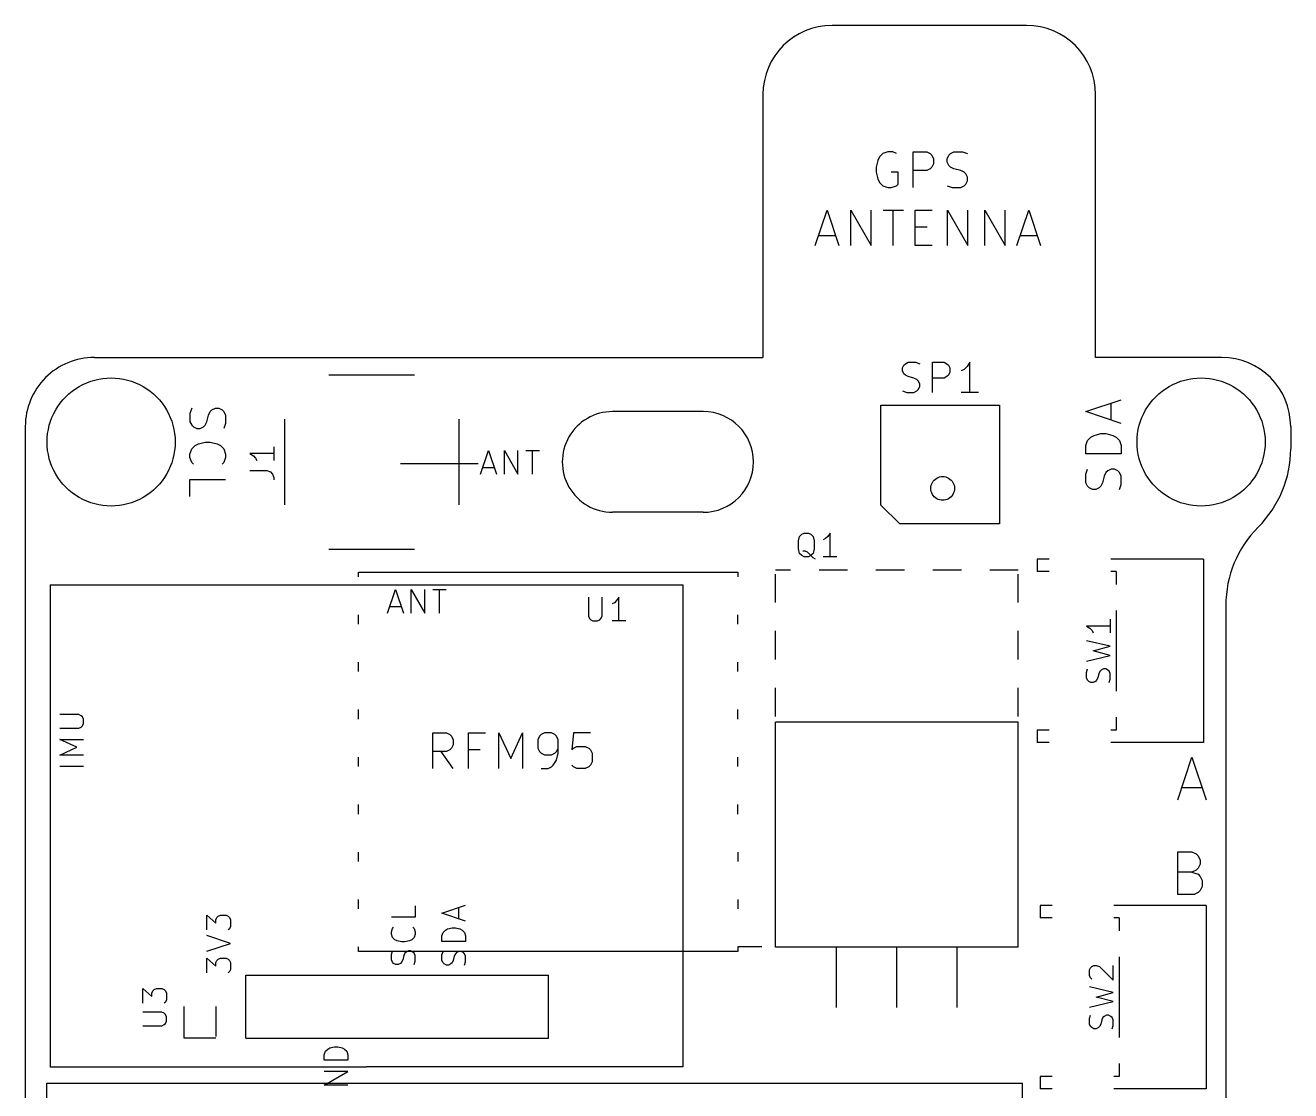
# Model space of a CAD drawing. Extents: x 3 to 57, y -114 to 1.
# Drawn here: x 3.3 to 56.6, y -43.8 to 1.1 of the extents above; entities that cross this region are included whole.
import ezdxf

# ---------------------------------------------------------------- set-up
doc = ezdxf.new("R2010")
doc.units = 0
doc.layers.get('0').update_dxf_attribs({"linetype": 'CONTINUOUS'})

msp = doc.modelspace()

# ---------------------------------------------------------------- linework, layer by layer
at = {"color": 7}
for points in [[(37.27196, 1.137087), (45.47108, 1.137087)], [(34.36112, -1.776293), (34.36112, -12.858313)], [(53.6956, -12.858313), (48.38192, -12.858313), (48.38192, -1.776293)], [(39.98468, -4.268033), (39.84244, -4.196913), (39.62654, -4.196913), (39.41318, -4.268033), (39.27094, -4.412813), (39.19982, -4.555053), (39.1287, -4.839533), (39.1287, -5.055433), (39.19982, -5.339913), (39.27094, -5.484693), (39.41318, -5.626933), (39.62654, -5.698053), (39.77132, -5.698053), (39.98468, -5.626933), (40.0558, -5.555813), (40.0558, -5.055433), (39.77132, -5.055433)], [(40.69842, -5.698053), (40.69842, -4.196913), (41.26992, -4.196913), (41.4147, -4.268033), (41.48582, -4.341693), (41.55694, -4.483933), (41.55694, -4.697293), (41.48582, -4.839533), (41.4147, -4.913193), (41.26992, -4.984313), (40.69842, -4.984313)], [(42.12844, -5.626933), (42.3418, -5.698053), (42.69994, -5.698053), (42.84218, -5.626933), (42.9133, -5.555813), (42.98442, -5.411033), (42.98442, -5.268793), (42.9133, -5.126553), (42.84218, -5.055433), (42.69994, -4.984313), (42.41292, -4.913193), (42.27068, -4.839533), (42.19956, -4.768413), (42.12844, -4.626173), (42.12844, -4.483933), (42.19956, -4.341693), (42.27068, -4.268033), (42.41292, -4.196913), (42.77106, -4.196913), (42.98442, -4.268033)], [(36.56584, -8.146613), (37.06622, -6.648013), (37.5666, -8.146613)], [(38.06698, -8.146613), (38.06698, -6.648013), (38.92296, -8.146613), (38.92296, -6.648013)], [(39.42334, -6.648013), (40.27932, -6.648013)], [(39.8526, -8.146613), (39.8526, -6.648013)], [(41.49598, -8.146613), (40.7797, -8.146613), (40.7797, -6.648013), (41.49598, -6.648013)], [(42.1386, -8.146613), (42.1386, -6.648013), (42.99458, -8.146613), (42.99458, -6.648013)], [(43.70832, -8.146613), (43.70832, -6.648013), (44.56684, -8.146613), (44.56684, -6.648013)], [(45.06722, -8.146613), (45.56506, -6.648013), (46.06544, -8.146613)], [(40.7797, -7.361753), (41.28008, -7.361753)], [(36.70808, -7.719893), (37.42436, -7.719893)], [(45.20946, -7.719893), (45.9232, -7.719893)], [(6.17728, -12.858313), (34.36112, -12.858313)], [(40.24376, -14.273093), (40.4241, -14.334053), (40.72636, -14.334053), (40.84828, -14.273093), (40.90924, -14.212133), (40.9702, -14.092753), (40.9702, -13.970833), (40.90924, -13.848913), (40.84828, -13.790493), (40.72636, -13.729533), (40.48506, -13.668573), (40.36568, -13.607613), (40.30472, -13.546653), (40.24376, -13.427273), (40.24376, -13.305353), (40.30472, -13.183433), (40.36568, -13.125013), (40.48506, -13.064053), (40.78732, -13.064053), (40.9702, -13.125013)], [(41.51376, -14.334053), (41.51376, -13.064053), (41.99636, -13.064053), (42.11828, -13.125013), (42.17924, -13.183433), (42.2402, -13.305353), (42.2402, -13.488233), (42.17924, -13.607613), (42.11828, -13.668573), (41.99636, -13.729533), (41.51376, -13.729533)], [(43.08602, -14.334053), (43.08602, -13.064053), (42.9641, -13.244393), (42.84472, -13.366313), (42.7228, -13.427273)], [(16.0655, -13.589833), (19.66722, -13.589833)], [(43.44924, -14.334053), (42.7228, -14.334053)], [(49.46396, -15.644693), (47.96536, -15.144313), (49.46396, -14.643933)], [(49.03724, -15.502453), (49.03724, -14.788713)], [(10.27938, -15.004613), (10.20826, -15.217973), (10.20826, -15.576113), (10.27938, -15.718353), (10.3505, -15.789473), (10.49274, -15.860593), (10.63752, -15.860593), (10.77976, -15.789473), (10.85088, -15.718353), (10.922, -15.576113), (10.99312, -15.289093), (11.06424, -15.146853), (11.13536, -15.075733), (11.28014, -15.004613), (11.42238, -15.004613), (11.56462, -15.075733), (11.63574, -15.146853), (11.70686, -15.289093), (11.70686, -15.647233), (11.63574, -15.860593)], [(31.84144, -15.141773), (28.02128, -15.141773)], [(3.26644, -15.771693), (3.26644, -41.001513)], [(14.1859, -15.469433), (14.1859, -19.068613)], [(21.54682, -15.469433), (21.54682, -19.068613)], [(56.60644, -15.769153), (56.60644, -15.771693)], [(56.60644, -15.771693), (56.60644, -16.706413)], [(10.3505, -17.361733), (10.27938, -17.288073), (10.20826, -17.074713), (10.20826, -16.932473), (10.27938, -16.716573), (10.42162, -16.574333), (10.56386, -16.503213), (10.85088, -16.432093), (11.06424, -16.432093), (11.35126, -16.503213), (11.4935, -16.574333), (11.63574, -16.716573), (11.70686, -16.932473), (11.70686, -17.074713), (11.63574, -17.288073), (11.56462, -17.361733)], [(13.73886, -16.917233), (12.7381, -16.917233), (12.88034, -17.013753), (12.97686, -17.107733), (13.02512, -17.204253)], [(13.73886, -16.632753), (13.73886, -17.204253)], [(22.45868, -17.780833), (22.79142, -16.782613), (23.12416, -17.780833)], [(23.45944, -17.780833), (23.45944, -16.782613), (24.0284, -17.780833), (24.0284, -16.782613)], [(24.36368, -16.782613), (24.93518, -16.782613)], [(24.64816, -17.780833), (24.64816, -16.782613)], [(19.0754, -17.328713), (22.35708, -17.328713)], [(22.55266, -17.496353), (23.03018, -17.496353)], [(49.39284, -18.431073), (49.46396, -18.215173), (49.46396, -17.859573), (49.39284, -17.717333), (49.32172, -17.643673), (49.17948, -17.572553), (49.03724, -17.572553), (48.89246, -17.643673), (48.82134, -17.717333), (48.75022, -17.859573), (48.6791, -18.144053), (48.60798, -18.288833), (48.53686, -18.359953), (48.39462, -18.431073), (48.24984, -18.431073), (48.1076, -18.359953), (48.03648, -18.288833), (47.96536, -18.144053), (47.96536, -17.788453), (48.03648, -17.572553)], [(10.20826, -18.718093), (10.20826, -18.004353), (11.70686, -18.004353)], [(12.7381, -17.633513), (13.45184, -17.633513), (13.59662, -17.679233), (13.6906, -17.775753), (13.73886, -17.917993), (13.73886, -18.014513)], [(31.84144, -19.386113), (28.02128, -19.386113)], [(37.19068, -21.260633), (37.19068, -20.262413), (37.09416, -20.404653), (37.00018, -20.498633), (36.90366, -20.546893)], [(16.0655, -20.948213), (19.66722, -20.948213)], [(36.57092, -21.357153), (36.47694, -21.308893), (36.38042, -21.214913), (36.23818, -21.070133), (36.14166, -21.024413), (36.04768, -21.024413)], [(37.47516, -21.260633), (36.90366, -21.260633)], [(35.52698, -21.829593), (34.8869, -21.829593)], [(37.92728, -21.829593), (36.72586, -21.829593)], [(40.32504, -21.829593), (39.12616, -21.829593)], [(42.72788, -21.829593), (41.52646, -21.829593)], [(45.12564, -21.829593), (43.92676, -21.829593)], [(45.91558, -21.369853), (45.91558, -21.888013)], [(46.42612, -21.369853), (45.91558, -21.369853)], [(52.92598, -21.369853), (52.92598, -29.088913), (49.02708, -29.088913)], [(52.92598, -21.369853), (49.02708, -21.369853)], [(17.30756, -22.106453), (17.30756, -21.905793), (33.30702, -21.905793), (33.30702, -22.106453)], [(34.8869, -23.188493), (34.8869, -21.989613)], [(45.12564, -23.188493), (45.12564, -21.989613)], [(46.42612, -21.888013), (45.91558, -21.888013)], [(49.25568, -21.888013), (49.02708, -21.888013)], [(49.25568, -21.888013), (49.25568, -22.429033)], [(4.31038, -22.439193), (4.31038, -42.759193)], [(4.31038, -22.439193), (30.98038, -22.439193)], [(18.53946, -23.640613), (18.8722, -22.642393), (19.20494, -23.640613)], [(19.53768, -23.640613), (19.53768, -22.642393), (20.10918, -23.640613), (20.10918, -22.642393)], [(20.44192, -22.642393), (21.01342, -22.642393)], [(20.72894, -23.640613), (20.72894, -22.642393)], [(30.98038, -22.439193), (30.98038, -42.759193)], [(18.63344, -23.356133), (19.10842, -23.356133)], [(27.00528, -22.962433), (27.00528, -23.770153), (27.051, -23.866673), (27.09926, -23.914933), (27.19578, -23.960653), (27.38628, -23.960653), (27.48026, -23.914933), (27.52852, -23.866673), (27.57678, -23.770153), (27.57678, -22.962433)], [(28.29052, -23.960653), (28.29052, -22.962433), (28.194, -23.104673), (28.10002, -23.198653), (28.0035, -23.246913)], [(53.87086, -23.310413), (53.87086, -52.667733)], [(17.30756, -24.105433), (17.30756, -23.704113)], [(28.575, -23.960653), (28.0035, -23.960653)], [(33.30702, -24.105433), (33.30702, -23.704113)], [(48.99914, -23.894613), (48.99914, -24.466113)], [(49.25568, -23.528853), (49.25568, -26.929913)], [(34.8869, -25.588793), (34.8869, -24.389913)], [(45.12564, -25.588793), (45.12564, -24.389913)], [(48.99914, -24.181633), (47.99838, -24.181633), (48.14062, -24.275613), (48.23714, -24.372133), (48.2854, -24.466113)], [(47.99838, -25.657373), (48.99914, -25.418613), (48.2854, -25.228113), (48.99914, -25.037613), (47.99838, -24.801393)], [(17.30756, -26.104413), (17.30756, -25.705633)], [(33.30702, -26.104413), (33.30702, -25.705633)], [(48.95088, -26.561613), (48.99914, -26.419373), (48.99914, -26.180613), (48.95088, -26.086633), (48.90262, -26.038373), (48.80864, -25.990113), (48.71212, -25.990113), (48.61814, -26.038373), (48.56988, -26.086633), (48.52162, -26.180613), (48.4759, -26.371113), (48.42764, -26.467633), (48.37938, -26.515893), (48.2854, -26.561613), (48.18888, -26.561613), (48.0949, -26.515893), (48.04664, -26.467633), (47.99838, -26.371113), (47.99838, -26.134893), (48.04664, -25.990113)], [(34.8869, -27.989093), (34.8869, -26.790213)], [(45.12564, -27.989093), (45.12564, -26.790213)], [(17.30756, -28.105933), (17.30756, -27.704613)], [(33.30702, -28.105933), (33.30702, -27.704613)], [(4.71932, -28.484393), (5.52704, -28.484393), (5.62356, -28.438673), (5.67182, -28.390413), (5.71754, -28.293893), (5.71754, -28.103393), (5.67182, -28.009413), (5.62356, -27.961153), (5.52704, -27.912893), (4.71932, -27.912893)], [(45.12564, -28.230393), (34.8869, -28.230393)], [(34.8869, -37.719833), (34.8869, -28.230393)], [(45.12564, -37.719833), (45.12564, -28.230393)], [(49.25568, -28.029733), (49.25568, -28.568213)], [(20.44446, -30.188733), (20.44446, -28.687593), (21.01596, -28.687593), (21.1582, -28.758713), (21.22932, -28.829833), (21.30298, -28.974613), (21.30298, -29.187973), (21.22932, -29.330213), (21.1582, -29.401333), (21.01596, -29.472453), (20.44446, -29.472453)], [(21.9456, -30.188733), (21.9456, -28.687593), (22.65934, -28.687593)], [(23.23084, -30.188733), (23.23084, -28.687593), (23.73122, -29.759473), (24.2316, -28.687593), (24.2316, -30.188733)], [(25.01646, -30.188733), (25.30094, -30.188733), (25.44572, -30.115073), (25.51684, -30.043953), (25.65908, -29.830593), (25.7302, -29.546113), (25.7302, -28.974613), (25.65908, -28.829833), (25.58796, -28.758713), (25.44572, -28.687593), (25.1587, -28.687593), (25.01646, -28.758713), (24.94534, -28.829833), (24.87422, -28.974613), (24.87422, -29.330213), (24.94534, -29.472453), (25.01646, -29.546113), (25.1587, -29.617233), (25.44572, -29.617233), (25.58796, -29.546113), (25.65908, -29.472453), (25.7302, -29.330213)], [(27.08656, -28.687593), (26.37282, -28.687593), (26.3017, -29.401333), (26.37282, -29.330213), (26.51506, -29.259093), (26.8732, -29.259093), (27.01544, -29.330213), (27.08656, -29.401333), (27.16022, -29.546113), (27.16022, -29.901713), (27.08656, -30.043953), (27.01544, -30.115073), (26.8732, -30.188733), (26.51506, -30.188733), (26.37282, -30.115073), (26.3017, -30.043953)], [(46.42612, -28.568213), (45.91558, -28.568213), (45.91558, -29.088913)], [(49.25568, -28.568213), (49.02708, -28.568213)], [(5.71754, -29.627393), (4.71932, -29.627393), (5.43306, -29.294653), (4.71932, -28.961913), (5.71754, -28.961913)], [(46.42612, -29.088913), (45.91558, -29.088913)], [(17.30756, -30.104913), (17.30756, -29.706133)], [(21.30298, -30.188733), (20.8026, -29.472453)], [(22.44598, -29.401333), (21.9456, -29.401333)], [(33.30702, -30.104913), (33.30702, -29.706133)], [(51.84648, -31.504453), (52.44592, -29.703593), (53.04536, -31.504453)], [(5.71754, -30.104913), (4.71932, -30.104913)], [(52.01666, -30.988833), (52.87518, -30.988833)], [(17.30756, -32.106433), (17.30756, -31.705113)], [(33.30702, -32.106433), (33.30702, -31.705113)], [(17.30756, -34.105413), (17.30756, -33.706633)], [(33.30702, -33.706633), (33.30702, -34.105413)], [(52.44592, -34.560073), (52.70246, -34.646433), (52.78882, -34.732793), (52.87518, -34.902973), (52.87518, -35.159513), (52.78882, -35.332233), (52.70246, -35.418593), (52.53228, -35.502413), (51.84648, -35.502413), (51.84648, -33.704093), (52.44592, -33.704093), (52.61864, -33.790453), (52.70246, -33.874273), (52.78882, -34.046993), (52.78882, -34.217173), (52.70246, -34.389893), (52.61864, -34.473713), (52.44592, -34.560073), (51.84648, -34.560073)], [(17.30756, -36.104393), (17.30756, -35.705613)], [(33.30702, -35.705613), (33.30702, -36.104393)], [(19.6977, -35.972313), (19.6977, -36.449833), (18.69948, -36.449833)], [(21.82876, -36.617473), (20.828, -36.282193), (21.82876, -35.949453)], [(21.54174, -36.520953), (21.54174, -36.045973)], [(46.04258, -35.962153), (46.04258, -36.482853)], [(46.55058, -35.962153), (46.04258, -35.962153)], [(53.05044, -35.962153), (53.05044, -43.683753), (49.15154, -43.683753)], [(53.05044, -35.962153), (49.15154, -35.962153)], [(10.91946, -36.988313), (10.91946, -36.368553), (11.30046, -36.701293), (11.30046, -36.559053), (11.34618, -36.465073), (11.39444, -36.416813), (11.49096, -36.368553), (11.72718, -36.368553), (11.8237, -36.416813), (11.87196, -36.465073), (11.91768, -36.559053), (11.91768, -36.846073), (11.87196, -36.940053), (11.8237, -36.988313)], [(46.55058, -36.482853), (46.04258, -36.482853)], [(49.38268, -36.482853), (49.15154, -36.482853)], [(49.38268, -36.482853), (49.38268, -37.023873)], [(10.91946, -37.892553), (11.91768, -37.559813), (10.91946, -37.227073)], [(19.60372, -36.879093), (19.65198, -36.924813), (19.6977, -37.069593), (19.6977, -37.163573), (19.65198, -37.305813), (19.55546, -37.402333), (19.46148, -37.450593), (19.27098, -37.496313), (19.1262, -37.496313), (18.9357, -37.450593), (18.84172, -37.402333), (18.7452, -37.305813), (18.69948, -37.163573), (18.69948, -37.069593), (18.7452, -36.924813), (18.79346, -36.879093)], [(17.30756, -37.905253), (17.30756, -37.704593)], [(34.30778, -37.704593), (33.30702, -37.704593), (33.30702, -37.905253)], [(45.12564, -37.719833), (34.8869, -37.719833)], [(37.46754, -40.259833), (37.46754, -37.719833)], [(40.00754, -40.259833), (40.00754, -37.719833)], [(42.54754, -40.259833), (42.54754, -37.719833)], [(10.91946, -38.796793), (10.91946, -38.177033), (11.30046, -38.512313), (11.30046, -38.367533), (11.34618, -38.273553), (11.39444, -38.225293), (11.49096, -38.177033), (11.72718, -38.177033), (11.8237, -38.225293), (11.87196, -38.273553), (11.91768, -38.367533), (11.91768, -38.654553), (11.87196, -38.748533), (11.8237, -38.796793)], [(33.30702, -37.905253), (17.30756, -37.905253)], [(19.65198, -38.448813), (19.6977, -38.306573), (19.6977, -38.067813), (19.65198, -37.973833), (19.60372, -37.925573), (19.5072, -37.877313), (19.41322, -37.877313), (19.3167, -37.925573), (19.27098, -37.973833), (19.22272, -38.067813), (19.17446, -38.258313), (19.1262, -38.354833), (19.08048, -38.403093), (18.98396, -38.448813), (18.88998, -38.448813), (18.79346, -38.403093), (18.7452, -38.354833), (18.69948, -38.258313), (18.69948, -38.022093), (18.7452, -37.877313)], [(21.7805, -38.474213), (21.82876, -38.329433), (21.82876, -38.093213), (21.7805, -37.996693), (21.73224, -37.948433), (21.63826, -37.902713), (21.54174, -37.902713), (21.44776, -37.948433), (21.3995, -37.996693), (21.35124, -38.093213), (21.30552, -38.283713), (21.25726, -38.377693), (21.209, -38.425953), (21.11502, -38.474213), (21.0185, -38.474213), (20.92452, -38.425953), (20.87626, -38.377693), (20.828, -38.283713), (20.828, -38.044953), (20.87626, -37.902713)], [(49.38268, -38.123693), (49.38268, -41.522213)], [(12.56538, -38.890773), (25.32634, -38.890773)], [(12.56538, -41.550153), (12.56538, -38.890773)], [(25.32634, -41.550153), (25.32634, -38.890773)], [(48.21936, -39.060953), (48.1711, -39.012693), (48.12284, -38.918713), (48.12284, -38.679953), (48.1711, -38.585973), (48.21936, -38.537713), (48.31334, -38.489453), (48.40986, -38.489453), (48.5521, -38.537713), (49.1236, -39.109213), (49.1236, -38.489453)], [(8.21944, -40.079493), (8.21944, -39.459733), (8.60044, -39.792473), (8.60044, -39.650233), (8.64616, -39.553713), (8.69442, -39.507993), (8.79094, -39.459733), (9.02716, -39.459733), (9.12368, -39.507993), (9.17194, -39.553713), (9.21766, -39.650233), (9.21766, -39.934713), (9.17194, -40.031233), (9.12368, -40.079493)], [(48.12284, -40.252213), (49.1236, -40.013453), (48.40986, -39.822953), (49.1236, -39.632453), (48.12284, -39.393693)], [(8.21944, -41.031993), (9.02716, -41.031993), (9.12368, -40.983733), (9.17194, -40.935473), (9.21766, -40.841493), (9.21766, -40.650993), (9.17194, -40.554473), (9.12368, -40.506213), (9.02716, -40.460493), (8.21944, -40.460493)], [(11.29538, -41.550153), (9.96442, -41.550153), (9.96442, -40.219193)], [(11.29538, -40.219193), (11.29538, -41.489193)], [(3.26644, -41.001513), (3.26644, -111.217273)], [(49.07534, -41.156453), (49.1236, -41.014213), (49.1236, -40.775453), (49.07534, -40.678933), (49.02962, -40.633213), (48.9331, -40.584953), (48.83912, -40.584953), (48.7426, -40.633213), (48.69434, -40.678933), (48.64862, -40.775453), (48.60036, -40.965953), (48.5521, -41.059933), (48.50384, -41.108193), (48.40986, -41.156453), (48.31334, -41.156453), (48.21936, -41.108193), (48.1711, -41.059933), (48.12284, -40.965953), (48.12284, -40.727193), (48.1711, -40.584953)], [(12.56538, -41.550153), (25.32634, -41.550153)], [(49.38268, -42.622033), (49.38268, -43.163053)], [(4.31038, -42.759193), (17.64538, -42.759193)], [(16.86814, -43.533893), (15.86992, -43.533893), (16.86814, -42.962393), (15.86992, -42.962393)], [(30.98038, -42.759193), (17.64538, -42.759193)], [(46.55058, -43.163053), (46.04258, -43.163053), (46.04258, -43.683753)], [(49.38268, -43.163053), (49.15154, -43.163053)], [(4.17576, -82.568613), (4.17576, -43.452613)], [(4.17576, -43.452613), (45.29582, -43.452613)], [(45.29582, -82.568613), (45.29582, -43.452613)], [(46.55058, -43.683753), (46.04258, -43.683753)]]:
    msp.add_lwpolyline(points, dxfattribs=at)
for points in [[(44.33316, -19.881413), (40.13454, -19.881413), (39.33444, -19.081313), (39.33444, -14.880153), (44.33316, -14.880153)], [(9.584512, -16.426607)], [(49.46396, -16.929933), (47.96536, -16.929933), (47.96536, -16.574333), (48.03648, -16.358433), (48.17872, -16.216193), (48.32096, -16.145073), (48.60798, -16.073953), (48.82134, -16.073953), (49.10836, -16.145073), (49.2506, -16.216193), (49.39284, -16.358433), (49.46396, -16.574333)], [(55.531487, -16.426607)], [(42.434891, -18.381645)], [(36.09594, -21.260633), (35.99942, -21.214913), (35.90544, -21.118393), (35.85718, -20.927893), (35.85718, -20.595153), (35.90544, -20.404653), (35.99942, -20.308133), (36.09594, -20.262413), (36.28644, -20.262413), (36.38042, -20.308133), (36.47694, -20.404653), (36.52266, -20.595153), (36.52266, -20.927893), (36.47694, -21.118393), (36.38042, -21.214913), (36.28644, -21.260633)], [(21.82876, -37.473453), (20.828, -37.473453), (20.828, -37.234693), (20.87626, -37.092453), (20.97278, -36.998473), (21.06676, -36.950213), (21.25726, -36.901953), (21.3995, -36.901953), (21.59, -36.950213), (21.68652, -36.998473), (21.7805, -37.092453), (21.82876, -37.234693)], [(16.86814, -42.487413), (15.86992, -42.487413), (15.86992, -42.248653), (15.91564, -42.106413), (16.01216, -42.009893), (16.10614, -41.964173), (16.29664, -41.915913), (16.43888, -41.915913), (16.62938, -41.964173), (16.7259, -42.009893), (16.81988, -42.106413), (16.86814, -42.248653)]]:
    msp.add_lwpolyline(points, close=True, dxfattribs=at)
for points in [[(37.272976, 1.134946), (35.665082, 1.134932), (34.361632, -0.168526), (34.361628, -1.77642)], [(48.382936, -1.77642), (48.382932, -0.168526), (47.079482, 1.134932), (45.471588, 1.134946)], [(6.178398, -12.860447), (5.406253, -12.860447), (4.665734, -13.16718), (4.119746, -13.713168)], [(56.607456, -15.770449), (56.606699, -14.163087), (55.30347, -12.860461), (53.696108, -12.860447)], [(4.119746, -13.713168), (3.573757, -14.259157), (3.267024, -14.999676), (3.267024, -15.77182)], [(5.53452, -14.088343), (6.369902, -13.606035), (7.399134, -13.606035), (8.234515, -14.088343)], [(51.481495, -14.088343), (52.316876, -13.606035), (53.346108, -13.606035), (54.181489, -14.088343)], [(4.184523, -16.426607), (4.184523, -15.461992), (4.699139, -14.57065), (5.53452, -14.088343)], [(8.234515, -14.088343), (9.069896, -14.57065), (9.584512, -15.461992), (9.584512, -16.426607)], [(50.131497, -16.426607), (50.131497, -15.461992), (50.646113, -14.57065), (51.481495, -14.088343)], [(54.181489, -14.088343), (55.016871, -14.57065), (55.531487, -15.461992), (55.531487, -16.426607)], [(28.022296, -15.143917), (27.264289, -15.143917), (26.563862, -15.548309), (26.184859, -16.204762)], [(33.963765, -17.265988), (33.963975, -16.094211), (33.014233, -15.144127), (31.842456, -15.143917)], [(5.53452, -18.764871), (4.699139, -18.282563), (4.184523, -17.391222), (4.184523, -16.426607)], [(9.584512, -16.426607), (9.584512, -17.391222), (9.069896, -18.282563), (8.234515, -18.764871)], [(26.184859, -16.204762), (25.805855, -16.861215), (25.805855, -17.669999), (26.184859, -18.326452)], [(51.481495, -18.764871), (50.646113, -18.282563), (50.131497, -17.391222), (50.131497, -16.426607)], [(55.531487, -16.426607), (55.531487, -17.391222), (55.016871, -18.282563), (54.181489, -18.764871)], [(55.23992, -20.009582), (56.115347, -19.134097), (56.607245, -17.94678), (56.607456, -16.708699)], [(31.841694, -19.387297), (33.013471, -19.387507), (33.963554, -18.437765), (33.963765, -17.265988)], [(41.434893, -18.381645), (41.434893, -18.203012), (41.530192, -18.037949), (41.684893, -17.948633)], [(41.684893, -17.948633), (41.839593, -17.859317), (42.030191, -17.859317), (42.184892, -17.948633)], [(42.184892, -17.948633), (42.339592, -18.037949), (42.434891, -18.203012), (42.434891, -18.381645)], [(26.184859, -18.326452), (26.563862, -18.982905), (27.264289, -19.387297), (28.022296, -19.387297)], [(41.684893, -18.814657), (41.530192, -18.72534), (41.434893, -18.560277), (41.434893, -18.381645)], [(42.434891, -18.381645), (42.434891, -18.560277), (42.339592, -18.72534), (42.184892, -18.814657)], [(8.234515, -18.764871), (7.399134, -19.247178), (6.369902, -19.247178), (5.53452, -18.764871)], [(42.184892, -18.814657), (42.030191, -18.903973), (41.839593, -18.903973), (41.684893, -18.814657)], [(54.181489, -18.764871), (53.346108, -19.247178), (52.316876, -19.247178), (51.481495, -18.764871)], [(55.23992, -20.009582), (54.364493, -20.885066), (53.872595, -22.072383), (53.872384, -23.310464)]]:
    msp.add_open_spline(points, degree=3, dxfattribs=at)

doc.saveas('drawing.dxf')
